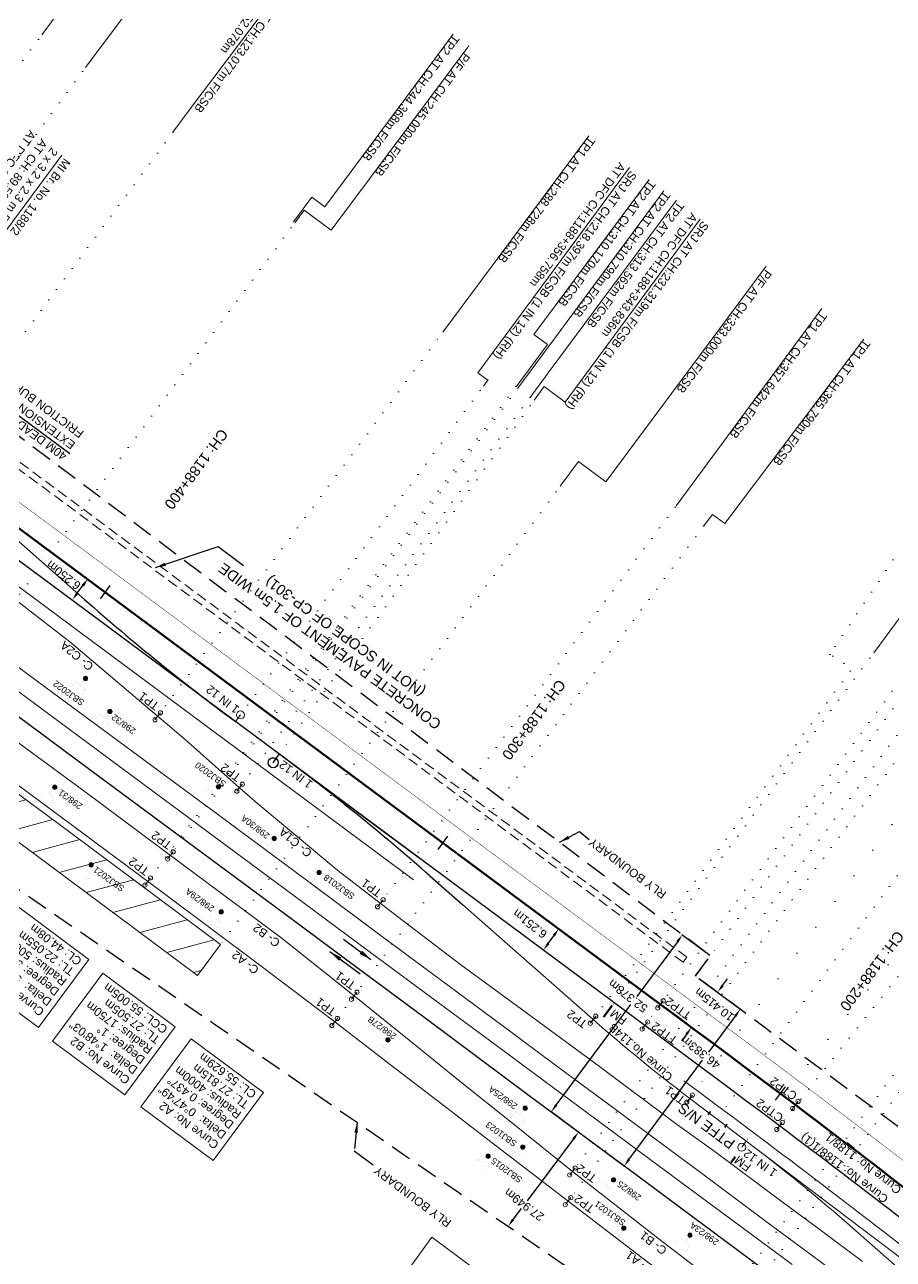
# Model space of a CAD drawing. Header units: metres. Extents: x 643874 to 646664, y 3378445 to 3380508.
# Drawn here: x 645679.6 to 645886.2, y 3379023.7 to 3379317.3 of the extents above; entities that cross this region are included whole.
import ezdxf
from ezdxf.enums import TextEntityAlignment as Align

# ---------------------------------------------------------------- set-up
doc = ezdxf.new("R2010")
doc.units = ezdxf.units.M
doc.header["$MEASUREMENT"] = 0
doc.header["$PDMODE"] = 35
doc.header["$PDSIZE"] = 1
for name, pattern in [('ACAD_ISO07W100', [3, 0, -3]), ('CENTER', [2, 1.25, -0.25, 0.25, -0.25]), ('DASHED', [0.75, 0.5, -0.25]), ('DASHED2', [0.375, 0.25, -0.125])]:
    doc.linetypes.add(name, pattern=pattern)
doc.layers.get('Defpoints').update_dxf_attribs({"color": 5, "lineweight": 0})
for name, color, linetype, lineweight in [('BRIDGE DETAILS PLAN', 7, 'Continuous', 0), ('C-ALIG-LABL-DG', 1, 'Continuous', 25), ('Cardinal_Leader', 10, 'Continuous', 0), ('DFCC BOUNDARY', 6, 'CENTER', 0), ('DOTED LINE', 7, 'ACAD_ISO07W100', 18), ('EXG. TP1-2', 7, 'Continuous', 13), ('Existing IR Track', 143, 'Continuous', 0), ('Existing Railway Boundary', 36, 'CENTER', 0), ('flow direction', 7, 'Continuous', 0), ("NEW CHAWAPAIL STN. SRJ's", 10, 'Continuous', 0), ('NEW DFCC MAIN LINE - SHAMBHU - 05.03.2020$0$Proposed Alignment', 7, 'Continuous', 0), ('OHE MAST', 7, 'Continuous', 0), ('Pavers', 7, 'Continuous', 0), ('Platform', 7, 'Continuous', 13), ('Proposed Curve_Details', 10, 'Continuous', 0), ('PROPOSED DFCC TRACK', 1, 'Continuous', 0), ('Proposed TPTC Chainages', 10, 'Continuous', 0), ("SARAI BANJARA STN SRJ's", 251, 'Continuous', 0)]:
    doc.layers.add(name, color=color, linetype=linetype, lineweight=lineweight)
for name, color, linetype in [('Dimension', 10, 'Continuous'), ('IR PROPOSALS', 190, 'Continuous'), ('New Proposal', 5, 'Continuous'), ("SARAI BANJARA STN. SRJ's", 10, 'Continuous')]:
    doc.layers.add(name, color=color, linetype=linetype)
doc.styles.add('ARIAL', font='arial.ttf')
doc.styles.get("Standard").update_dxf_attribs({"font": 'arial.ttf'})
doc.styles.add('Style-Arial', font='arial.ttf')
doc.linetypes.add('F-LINE', pattern='A,0.6,["X",Standard,S=0.3,R=0,X=0,Y=-0.15],0.1', length=0.7)
doc.dimstyles.new('DIM', dxfattribs={"dimtxt": 2.5, "dimasz": 2.5, "dimexe": 0.18, "dimexo": 0.0625, "dimgap": 0.09, "dimtad": 0, "dimtih": 1, "dimtoh": 1, "dimdec": 3, "dimzin": 0, "dimdsep": 46, "dimtxsty": 'Standard', "dimcen": 0.09, "dimaunit": 1, "dimadec": 3, "dimazin": 0, "dimtfac": 1, "dimtdec": 3, "dimtofl": 0, "dimtmove": 0, "dimatfit": 3, "dimfxl": 1, "dimtolj": 1, "dimtzin": 0, "dimarcsym": 0})
doc.dimstyles.new('ISO-25', dxfattribs={"dimtxt": 2.5, "dimasz": 2.5, "dimexe": 1.25, "dimexo": 0.625, "dimtad": 1, "dimdec": 3, "dimtxsty": 'Standard', "dimcen": 2.5, "dimadec": 0, "dimazin": 0, "dimtfac": 1, "dimtdec": 3, "dimtmove": 0, "dimatfit": 3, "dimfxl": 1, "dimarcsym": 0})
doc.dimstyles.get("Standard").update_dxf_attribs({"dimtxt": 2.5, "dimasz": 2.5, "dimexe": 0.18, "dimexo": 0.0625, "dimgap": 0.09, "dimtad": 0, "dimtih": 1, "dimtoh": 1, "dimdec": 3, "dimzin": 0, "dimdsep": 46, "dimtxsty": 'ARIAL', "dimcen": 0.09, "dimadec": 0, "dimazin": 0, "dimtfac": 1, "dimtdec": 3, "dimtofl": 0, "dimtmove": 0, "dimatfit": 3, "dimfxl": 1, "dimtolj": 1, "dimtzin": 0, "dimarcsym": 0})

# ---------------------------------------------------------------- blocks, each defined once
blk = doc.blocks.new('OHE MAST')
h = blk.add_hatch(color=256)
edge = h.paths.add_edge_path()
edge.add_arc((0, 0), 0.514, 0, 360)
at = {"const_width": 0.01, "flags": 128}
for points in [[(1.5, 3.5), (1.5, 2), (-1.5, 2), (-1.5, 3.5)], [(0, 2), (0, 0)]]:
    blk.add_lwpolyline(points, dxfattribs=at)
blk.add_circle((0, 0), 0.514)
blk = doc.blocks.new('*D38')
at = {"layer": 'Defpoints', "color": 0, "linetype": 'ByBlock', "lineweight": 13, "ltscale": 5, "transparency": 16777216}
for p in [(645842.69, 3379095.9), (645804.82, 3379058.77), (645811.48, 3379053.83)]:
    blk.add_point(p, dxfattribs=at)
at = {"layer": 'DFCC BOUNDARY', "color": 0, "linetype": 'ByBlock', "lineweight": -2, "ltscale": 5, "transparency": 16777216}
for p, q in [((645834.84, 3379099.23), (645825.17, 3379086.19)), ((645842.59, 3379095.97), (645835.93, 3379100.91)), ((645806.02, 3379060.38), (645823.8, 3379084.35)), ((645811.38, 3379053.91), (645804.72, 3379058.85))]:
    blk.add_line(p, q, dxfattribs=at)
at = {"layer": 'DFCC BOUNDARY', "color": 0, "linetype": 'ByBlock', "lineweight": 13, "ltscale": 5, "transparency": 16777216}
for points in [[(645834.57, 3379099.43), (645835.11, 3379099.03), (645836.03, 3379100.84)], [(645805.75, 3379060.58), (645806.28, 3379060.18), (645804.82, 3379058.77)]]:
    blk.add_solid(points, dxfattribs=at)
at = {"layer": 'DFCC BOUNDARY', "color": 0, "linetype": 'ByBlock', "lineweight": 20, "ltscale": 5, "transparency": 16777216, "insert": (645823.09, 3379086.36), "char_height": 2, "attachment_point": 5, "rotation": 142, "style": 'Style-Arial'}
blk.add_mtext('\\A1;52.378m', dxfattribs=at)
blk = doc.blocks.new('TerminatorOpen_0.5')
at = {"color": 0, "linetype": 'ByBlock', "lineweight": -2}
for q in [(-1, 0.25), (-1, 0), (-1, -0.25)]:
    blk.add_line((0, 0), q, dxfattribs=at)
blk = doc.blocks.new('*D72')
at = {"layer": 'Defpoints', "color": 0, "linetype": 'ByBlock', "lineweight": 13, "ltscale": 5, "transparency": 16777216}
for p in [(645839.88, 3379090.54), (645812.24, 3379053.29), (645822.17, 3379045.93)]:
    blk.add_point(p, dxfattribs=at)
at = {"layer": 'DFCC BOUNDARY', "color": 0, "linetype": 'ByBlock', "lineweight": -2, "ltscale": 5, "transparency": 16777216}
for p, q in [((645839.98, 3379090.47), (645849.91, 3379083.1)), ((645848.62, 3379081.57), (645842.22, 3379072.95)), ((645823.36, 3379047.53), (645840.85, 3379071.1)), ((645812.34, 3379053.22), (645822.27, 3379045.85))]:
    blk.add_line(p, q, dxfattribs=at)
at = {"layer": 'DFCC BOUNDARY', "color": 0, "linetype": 'ByBlock', "lineweight": 13, "ltscale": 5, "transparency": 16777216}
for points in [[(645848.35, 3379081.77), (645848.89, 3379081.37), (645849.81, 3379083.18)], [(645823.1, 3379047.73), (645823.63, 3379047.33), (645822.17, 3379045.93)]]:
    blk.add_solid(points, dxfattribs=at)
at = {"layer": 'DFCC BOUNDARY', "color": 0, "linetype": 'ByBlock', "lineweight": 20, "ltscale": 5, "transparency": 16777216, "insert": (645840.38, 3379072.93), "char_height": 2, "attachment_point": 5, "rotation": 142, "style": 'Style-Arial'}
blk.add_mtext('\\A1;46.383m', dxfattribs=at)
blk = doc.blocks.new('*D74')
at = {"layer": 'Defpoints', "color": 0, "lineweight": 13, "transparency": 16777216}
for p in [(645806.61, 3379102.31), (645806.94, 3379102.07), (645803.31, 3379096.98)]:
    blk.add_point(p, dxfattribs=at)
at = {"layer": 'Dimension', "color": 0, "lineweight": -2, "transparency": 16777216}
for p, q in [((645806.84, 3379102.14), (645806.5, 3379102.38)), ((645804.14, 3379098.85), (645805.45, 3379100.68)), ((645803.21, 3379097.05), (645802.88, 3379097.29))]:
    blk.add_line(p, q, dxfattribs=at)
at = {"layer": 'Dimension', "color": 0, "lineweight": 13, "transparency": 16777216}
for points in [[(645805.17, 3379100.87), (645805.72, 3379100.49), (645806.61, 3379102.31)], [(645803.87, 3379099.04), (645804.41, 3379098.65), (645802.98, 3379097.22)]]:
    blk.add_solid(points, dxfattribs=at)
at = {"layer": 'Dimension', "color": 0, "lineweight": 0, "transparency": 16777216, "insert": (645799.78, 3379103.52), "char_height": 2, "attachment_point": 5, "rotation": 142, "style": 'Style-Arial'}
blk.add_mtext('\\A1;6.251m', dxfattribs=at)
blk = doc.blocks.new('*D81')
at = {"layer": 'Defpoints', "color": 0, "lineweight": 13, "transparency": 16777216}
for p in [(645694.63, 3379185.54), (645694.63, 3379185.54), (645690.91, 3379180.52)]:
    blk.add_point(p, dxfattribs=at)
at = {"layer": 'Dimension', "color": 0, "lineweight": -2, "transparency": 16777216}
blk.add_line((645692.1, 3379182.13), (645693.44, 3379183.94), dxfattribs=at)
at = {"layer": 'Dimension', "color": 0, "lineweight": 13, "transparency": 16777216}
for points in [[(645693.17, 3379184.13), (645693.71, 3379183.74), (645694.63, 3379185.54)], [(645691.83, 3379182.33), (645692.37, 3379181.93), (645690.91, 3379180.52)]]:
    blk.add_solid(points, dxfattribs=at)
at = {"layer": 'Dimension', "color": 0, "lineweight": 0, "transparency": 16777216, "insert": (645688.86, 3379186.42), "char_height": 2, "attachment_point": 5, "rotation": 142, "style": 'Style-Arial'}
blk.add_mtext('\\A1;6.250m', dxfattribs=at)
blk = doc.blocks.new('*D128')
at = {"layer": 'Defpoints', "color": 0, "linetype": 'ByBlock', "ltscale": 5, "transparency": 16777216}
for p in [(645839.9, 3379090.57), (645833.7, 3379082.21), (645838.2, 3379078.86)]:
    blk.add_point(p, dxfattribs=at)
at = {"layer": 'DFCC BOUNDARY', "color": 0, "linetype": 'ByBlock', "lineweight": -2, "ltscale": 5, "transparency": 16777216}
for p, q in [((645840, 3379090.5), (645844.51, 3379087.15)), ((645845.6, 3379088.83), (645846.79, 3379090.44)), ((645833.8, 3379082.13), (645838.3, 3379078.79)), ((645837.01, 3379077.25), (645835.82, 3379075.65))]:
    blk.add_line(p, q, dxfattribs=at)
at = {"layer": 'DFCC BOUNDARY', "color": 0, "linetype": 'ByBlock', "ltscale": 5, "transparency": 16777216}
for points in [[(645845.33, 3379089.03), (645845.87, 3379088.63), (645844.41, 3379087.22)], [(645836.74, 3379077.45), (645837.28, 3379077.06), (645838.2, 3379078.86)]]:
    blk.add_solid(points, dxfattribs=at)
at = {"layer": 'DFCC BOUNDARY', "color": 0, "linetype": 'ByBlock', "lineweight": 20, "ltscale": 5, "transparency": 16777216, "insert": (645843.65, 3379084.3), "char_height": 2, "attachment_point": 5, "rotation": 142, "style": 'Style-Arial'}
blk.add_mtext('\\A1;10.415m', dxfattribs=at)
blk = doc.blocks.new('*D142')
at = {"layer": 'Defpoints', "color": 0, "lineweight": 13, "transparency": 16777216}
for p in [(645811.33, 3379053.95), (645811.63, 3379053.73), (645794.88, 3379031.35)]:
    blk.add_point(p, dxfattribs=at)
at = {"layer": 'Dimension', "color": 0, "lineweight": -2, "transparency": 16777216}
for p, q in [((645810.13, 3379052.35), (645799.1, 3379037.62)), ((645811.53, 3379053.8), (645811.23, 3379054.03)), ((645795.77, 3379033.18), (645797.73, 3379035.79)), ((645794.78, 3379031.43), (645794.48, 3379031.65))]:
    blk.add_line(p, q, dxfattribs=at)
at = {"layer": 'Dimension', "color": 0, "lineweight": 13, "transparency": 16777216}
for points in [[(645809.86, 3379052.55), (645810.4, 3379052.15), (645811.33, 3379053.95)], [(645795.51, 3379033.38), (645796.04, 3379032.98), (645794.58, 3379031.58)]]:
    blk.add_solid(points, dxfattribs=at)
at = {"layer": 'Dimension', "color": 0, "lineweight": 0, "transparency": 16777216, "insert": (645798.41, 3379036.71), "char_height": 2, "attachment_point": 5, "rotation": 143, "style": 'Style-Arial'}
blk.add_mtext('\\A1;27.949m', dxfattribs=at)
blk = doc.blocks.new('Tick Hor')
blk.add_lwpolyline([(-19.7, 0), (19.7, 0)])

msp = doc.modelspace()

# ---------------------------------------------------------------- hatches: boundary and pattern name
at = {"layer": 'Platform', "linetype": 'Continuous'}
h = msp.add_hatch(dxfattribs=at)
h.set_pattern_fill('ANSI31', scale=50, angle=150)
h.set_pattern_definition([(195, (-418.592, 362.8835), (1.617619032, -6.037036414), [])])
h.paths.add_polyline_path([(645441.6735, 3379309.5612), (645348.2122, 3379378.1658), (645333.093, 3379388.9165), (645327.2115, 3379393.1443), (645317.8249, 3379399.9193), (645312.4697, 3379403.7033), (645300.709, 3379412.1235), (645295.4778, 3379415.9191), (645290.013, 3379408.5777), (645295.3927, 3379404.6763), (645307.1663, 3379396.247), (645312.5071, 3379392.4731), (645321.8636, 3379385.7198), (645327.7714, 3379381.4731), (645342.8534, 3379370.7488), (645436.2591, 3379302.1851), (645451.8514, 3379290.737), (645470.122, 3379277.2561), (645500.8286, 3379254.432), (645513.7527, 3379244.7039), (645531.0826, 3379231.9179), (645546.4879, 3379220.4528), (645559.6875, 3379210.5753), (645575.0897, 3379199.1723), (645589.0454, 3379188.9056), (645606.9003, 3379175.6921), (645616.4961, 3379168.5875), (645632.3718, 3379156.7729), (645649.7037, 3379143.8988), (645666.2699, 3379131.6658), (645682.0749, 3379119.9942), (645705.7202, 3379102.393), (645720.6971, 3379091.2444), (645726.1479, 3379098.5937), (645711.1837, 3379109.7328), (645687.5245, 3379127.3444), (645671.7052, 3379139.0265), (645655.1494, 3379151.2518), (645637.8345, 3379164.1133), (645621.9497, 3379175.9346), (645612.3434, 3379183.0471), (645594.478, 3379196.2683), (645580.523, 3379206.5345), (645565.1508, 3379217.9152), (645551.9605, 3379227.7859), (645536.5302, 3379239.2695), (645519.2203, 3379252.0407), (645506.3092, 3379261.7591), (645475.5675, 3379284.6092), (645457.2753, 3379298.1061)])
h.paths.add_polyline_path([(645514.032, 3379250.6358), (645472.4955, 3379281.4966), (645469.6042, 3379277.5171), (645511.1407, 3379246.6563)], flags=16)

# ---------------------------------------------------------------- linework, layer by layer
at = {"layer": 'BRIDGE DETAILS PLAN', "color": 1, "lineweight": 15}
msp.add_lwpolyline([(645688.4423, 3379286.2568), (645657.6876, 3379244.8282), (645646.6688, 3379252.9809), (645627.633, 3379227.3246)], dxfattribs=at)
at = {"layer": 'Cardinal_Leader', "linetype": 'Continuous', "lineweight": 13}
for p, q in [((645831.4857, 3379085.1783), (645830.1819, 3379083.5052)), ((645827.7615, 3379080.1591), (645826.4577, 3379078.4861)), ((645863.5563, 3379061.2728), (645862.2525, 3379059.5997)), ((645859.7988, 3379056.2784), (645858.495, 3379054.6054))]:
    msp.add_line(p, q, dxfattribs=at)
for centre in [(645831.4857, 3379085.1783), (645830.1819, 3379083.5052), (645826.4577, 3379078.4861), (645827.7615, 3379080.1591), (645863.5563, 3379061.2728), (645862.2525, 3379059.5997), (645858.495, 3379054.6054), (645859.7988, 3379056.2784)]:
    msp.add_circle(centre, 0.5, dxfattribs=at)
at = {"layer": 'Cardinal_Leader', "color": 7, "linetype": 'Continuous', "lineweight": 13}
for centre in [(645815.4285, 3379081.5319), (645814.1245, 3379079.859), (645837.0917, 3379061.1021), (645838.3957, 3379062.775)]:
    msp.add_circle(centre, 0.5, dxfattribs=at)
at = {"layer": 'DOTED LINE', "color": 1, "linetype": 'ACAD_ISO07W100', "lineweight": 18}
for p, q in [((645684.68, 3379316.2804), (645625.688, 3379236.5501)), ((645695.2205, 3379308.6733), (645636.2285, 3379228.943)), ((645789.7558, 3379232.7748), (645729.7147, 3379151.5849)), ((645801.6536, 3379229.1875), (645740.1549, 3379143.8388)), ((645889.6226, 3379163.7973), (645827.1096, 3379079.3226)), ((645891.6449, 3379162.0616), (645842.691, 3379095.8991))]:
    msp.add_line(p, q, dxfattribs=at)
at = {"layer": 'DOTED LINE', "linetype": 'ACAD_ISO07W100', "lineweight": 18}
for p, q in [((645744.846, 3379271.5152), (645676.4169, 3379179.2327)), ((645711.2181, 3379152.8299), (645779.0446, 3379244.2117)), ((645796.4457, 3379231.2385), (645708.8482, 3379113.5607)), ((645796.9242, 3379230.8823), (645714.2455, 3379119.773)), ((645799.7957, 3379228.6654), (645730.7193, 3379135.8535)), ((645807.8453, 3379208.7357), (645726.1607, 3379098.5842)), ((645834.3151, 3379202.6095), (645764.1853, 3379108.3976)), ((645841.0616, 3379198.0271), (645753.4642, 3379080.3493)), ((645882.4309, 3379169.1481), (645818.31, 3379082.7166)), ((645897.3558, 3379156.4279), (645808.8514, 3379037.5587)), ((645892.5632, 3379155.7165), (645809.8845, 3379044.6072)), ((645932.4323, 3379129.6104), (645843.9279, 3379010.7411)), ((645935.6738, 3379128.0206), (645850.3665, 3379013.4455))]:
    msp.add_line(p, q, dxfattribs=at)
at = {"layer": 'DOTED LINE', "linetype": 'ACAD_ISO07W100', "lineweight": 18, "flags": 128}
msp.add_lwpolyline([(645889.6232, 3379195.2146), (645871.1216, 3379167.5681), (645871.1216, 3379167.5681), (645876.3818, 3379164.1731), (645814.8024, 3379080.7287)], dxfattribs=at)
at = {"layer": 'DOTED LINE', "color": 1, "linetype": 'ACAD_ISO07W100', "lineweight": 18, "flags": 128}
msp.add_lwpolyline([(645928.7439, 3379133.1552), (645923.9304, 3379126.6676), (645918.739, 3379130.5142), (645859.1469, 3379055.4419)], dxfattribs=at)
at = {"layer": 'EXG. TP1-2', "linetype": 'Continuous', "lineweight": 13}
for p, q in [((645711.8821, 3379153.682), (645710.5783, 3379152.0089)), ((645731.3546, 3379136.7047), (645730.0508, 3379135.0316)), ((645714.8973, 3379120.6095), (645713.5936, 3379118.9364)), ((645709.5001, 3379114.3972), (645708.1963, 3379112.7241)), ((645764.8372, 3379109.2342), (645763.5334, 3379107.5611)), ((645758.6219, 3379087.2388), (645757.3181, 3379085.5657)), ((645753.9751, 3379080.9964), (645752.6713, 3379079.3233)), ((645810.5364, 3379045.4437), (645809.2326, 3379043.7707)), ((645809.5033, 3379038.3953), (645808.1995, 3379036.7222))]:
    msp.add_line(p, q, dxfattribs=at)
for centre in [(645710.5783, 3379152.0089), (645711.8821, 3379153.682), (645731.3546, 3379136.7047), (645730.0508, 3379135.0316), (645714.8973, 3379120.6095), (645713.5936, 3379118.9364), (645709.5001, 3379114.3972), (645708.1963, 3379112.7241), (645763.5334, 3379107.5611), (645764.8372, 3379109.2342), (645758.6219, 3379087.2388), (645757.3181, 3379085.5657), (645753.9751, 3379080.9964), (645752.6713, 3379079.3233), (645809.2326, 3379043.7707), (645810.5364, 3379045.4437), (645809.5033, 3379038.3953), (645808.1995, 3379036.7222)]:
    msp.add_circle(centre, 0.5, dxfattribs=at)
at = {"layer": 'Existing IR Track', "color": 0, "lineweight": 20}
msp.add_line((645837.7838, 3379061.9767), (645891.1569, 3379021.6277), dxfattribs=at)
at = {"layer": 'Existing IR Track', "color": 0, "lineweight": 20, "flags": 128}
for points in [[(645878.8647, 3379023.2138), (645868.4564, 3379030.9551), (645860.1156, 3379037.1587), (645843.8577, 3379049.2638), (645834.3407, 3379056.0988), (645816.2792, 3379069.5405), (645796.5448, 3379084.0491), (645783.3719, 3379093.7337), (645768.2788, 3379105.2479), (645754.1146, 3379116.1467), (645734.3927, 3379132.6155), (645730.7027, 3379135.8682), (645717.7333, 3379147.3021), (645693.32, 3379168.0154), (645690.304, 3379170.5743), (645676.9076, 3379180.9332)], [(645875.2032, 3379018.4607), (645864.8707, 3379026.1327), (645855.4449, 3379033.1314), (645840.5622, 3379044.1905), (645830.8407, 3379051.3869), (645820.3438, 3379059.1573), (645805.8401, 3379069.8967), (645793.0716, 3379079.3697), (645780.5372, 3379088.669), (645764.6918, 3379100.4411), (645748.4178, 3379112.5314), (645725.7344, 3379129.3098), (645701.8923, 3379146.9452), (645686.1914, 3379158.5237), (645669.6366, 3379170.7293)], [(645862.1495, 3379022.4731), (645852.3801, 3379029.6931), (645838.1434, 3379040.2338), (645828.0865, 3379047.6816), (645817.8756, 3379055.2433), (645802.9057, 3379066.3324), (645790.3043, 3379075.6494), (645778.2327, 3379084.5747), (645761.8836, 3379096.6672), (645745.8339, 3379108.5382), (645722.9229, 3379125.5249), (645699.041, 3379143.2315), (645683.4084, 3379154.7794), (645667.0206, 3379166.8716)], [(645843.3434, 3379018.7234), (645830.1569, 3379028.7782), (645819.971, 3379036.7268), (645810.266, 3379044.3007), (645795.3199, 3379056.3088), (645783.204, 3379066.0398), (645771.0096, 3379075.8339), (645757.97, 3379086.4023), (645740.4918, 3379100.2581), (645717.0807, 3379117.6649), (645693.6185, 3379135.1092), (645677.5673, 3379146.9232)], [(645672.7008, 3379140.3747), (645688.5227, 3379128.6907), (645712.1845, 3379111.0772), (645735.5567, 3379093.6793), (645753.3232, 3379080.1598), (645766.5689, 3379070.0008), (645779.0207, 3379060.4444), (645790.7495, 3379051.4429), (645806.5054, 3379039.3565), (645816.3231, 3379031.8331), (645826.4845, 3379024.0466), (645839.8635, 3379013.8342)]]:
    msp.add_lwpolyline(points, dxfattribs=at)
at = {"layer": 'Existing IR Track', "color": 7, "lineweight": 25, "flags": 128}
msp.add_lwpolyline([(645859.1684, 3379018.4627), (645849.2348, 3379025.8468), (645835.3804, 3379036.1345), (645825.145, 3379043.7204), (645814.8465, 3379051.353), (645799.8882, 3379062.3849), (645787.3728, 3379071.7039), (645774.8349, 3379081.0398), (645759.0039, 3379092.7887), (645743.2049, 3379104.5139), (645720.0522, 3379121.6599), (645696.9064, 3379138.8008), (645680.5396, 3379150.9105), (645664.1735, 3379163.0197)], dxfattribs=at)
at = {"layer": 'Existing IR Track', "color": 0, "lineweight": 20, "flags": 128}
msp.add_lwpolyline([(645783.8174, 3379107.9855), (645814.8072, 3379080.7245, 0.01854058), (645837.7838, 3379061.9767), (645851.2197, 3379051.8194, -0.01857405), (645876.5957, 3379031.1109), (645907.9541, 3379003.5183, 0.02060531), (645936.196, 3378980.6615)], format="xyb", dxfattribs=at)
at = {"layer": 'Existing Railway Boundary', "color": 32, "linetype": 'DASHED2', "lineweight": 25, "ltscale": 20, "flags": 128}
for points in [[(645839.1494, 3379091.0807), (645842.691, 3379095.8991), (645618.2733, 3379264.4703)], [(645606.3456, 3379161.062), (645612.6474, 3379156.6995), (645629.8044, 3379144.8812), (645660.447, 3379123.8185), (645677.2198, 3379112.3051), (645700.9584, 3379095.9952), (645724.6888, 3379079.6908), (645740.8782, 3379068.5432), (645757.092, 3379057.3789), (645769.9294, 3379048.5094), (645782.8351, 3379039.5926), (645798.2082, 3379029.0749), (645808.7357, 3379021.836), (645819.2063, 3379014.6363), (645833.4016, 3379004.8563), (645844.461, 3378997.23), (645844.461, 3378997.23)], [(645947.448, 3379010.578), (645839.1494, 3379091.0807), (645842.691, 3379095.8991)]]:
    msp.add_lwpolyline(points, dxfattribs=at)
at = {"layer": 'IR PROPOSALS', "flags": 128}
msp.add_lwpolyline([(645738.6918, 3379141.8116), (645740.1549, 3379143.8388)], dxfattribs=at)
at = {"layer": 'IR PROPOSALS'}
msp.add_circle((645738.6918, 3379141.8116), 1.2, dxfattribs=at)
at = {"layer": 'NEW DFCC MAIN LINE - SHAMBHU - 05.03.2020$0$Proposed Alignment', "color": 1, "linetype": 'F-LINE', "lineweight": 18, "ltscale": 5, "flags": 128}
msp.add_lwpolyline([(645772.0419, 3379113.9542), (645582.3419, 3379254.7025), (645570.0522, 3379263.8208), (644977.1184, 3379703.7491)], dxfattribs=at)
for points, format in [([(646278.9568, 3378741.8074, 0.1, 0.1, 0), (645927.447, 3379016.9892, 0.1, 0.1, 0), (645923.5097, 3379020.0714, 0.1, 0.1, 0), (645919.5711, 3379023.1532, 0.1, 0.1, 0), (645915.6304, 3379026.234, 0.1, 0.1, 0), (645911.6869, 3379029.313, 0.1, 0.1, 0), (645907.738, 3379032.391, 0.1, 0.1, 0), (645903.7867, 3379035.4642, 0.1, 0.1, 0), (645899.8308, 3379038.5331, 0.1, 0.1, 0), (645895.8728, 3379041.5943, 0.1, 0.1, 0.00313394), (645865.9104, 3379064.4318, 0.1, 0.1, 0), (645861.9063, 3379067.4392, 0.1, 0.1, 0), (645857.8986, 3379070.4402, 0.1, 0.1, 0), (645853.888, 3379073.4356, 0.1, 0.1, 0), (645849.8768, 3379076.4249, 0.1, 0.1, 0), (645845.8619, 3379079.4118, 0.1, 0.1, 0), (645841.8459, 3379082.3956, 0.1, 0.1, 0), (645837.8295, 3379085.3771, 0.1, 0.1, 0), (645833.8133, 3379088.3571, 0.1, 0.1, 0), (645663.8751, 3379214.443, 0.1, 0.1, 0), (645667.5992, 3379219.4624, 0.1, 0.1, 0), (645663.5838, 3379222.4416, 0, 0, 0), (645631.4601, 3379246.2759, 0, 0, 0), (645614.5101, 3379258.8519, 0, 0, 0), (645618.5326, 3379264.2733, 0, 0, 0)], "xyseb"), ([(646269.2893, 3378729.5469), (646088.6004, 3378872.0218), (645917.5383, 3379004.1114), (645913.6013, 3379007.1933), (645909.6645, 3379010.2737), (645905.7275, 3379013.3516), (645901.7896, 3379016.4263), (645897.8527, 3379019.4949), (645893.9116, 3379022.5602), (645889.9677, 3379025.6197), (645886.0162, 3379028.676, 0.00313394), (645856.173, 3379051.4225), (645852.1827, 3379054.4195), (645848.1872, 3379057.4114), (645844.1869, 3379060.3991), (645840.1804, 3379063.3849), (645836.4119, 3379066.1884)], "xyb")]:
    msp.add_lwpolyline(points, format=format, dxfattribs=at)
at = {"layer": 'New Proposal', "color": 7}
for p, q in [((645815.4285, 3379081.5319), (645814.1245, 3379079.859)), ((645838.3957, 3379062.775), (645837.0917, 3379061.1021))]:
    msp.add_line(p, q, dxfattribs=at)
at = {"layer": 'Pavers', "color": 0, "lineweight": 13, "const_width": 0.4}
for points in [[(645842.1179, 3379058.0734), (645842.7137, 3379058.8765)], [(645846.0835, 3379055.0755), (645846.6793, 3379055.8786)]]:
    msp.add_lwpolyline(points, dxfattribs=at)
at = {"layer": 'Pavers', "color": 1}
for points in [[(645875.1636, 3379051.4512), (645876.5506, 3379050.4221)], [(645875.2493, 3379051.5026), (645876.9293, 3379050.1874)]]:
    msp.add_lwpolyline(points, dxfattribs=at)
at = {"layer": 'Platform', "color": 7, "linetype": 'Continuous', "lineweight": 15, "flags": 128}
msp.add_lwpolyline([(645666.2699, 3379131.6658), (645682.0749, 3379119.9942), (645705.7202, 3379102.393), (645720.6971, 3379091.2444), (645726.1607, 3379098.5842), (645711.1837, 3379109.7328), (645687.5245, 3379127.3444), (645671.7052, 3379139.0265)], dxfattribs=at)
at = {"layer": 'Proposed Curve_Details', "color": 0}
for points in [[(645694.8673, 3379095.0338), (645672.243, 3379111.8199), (645660.2528, 3379095.6596), (645682.8771, 3379078.8734)], [(645715.4084, 3379078.9846), (645698.2067, 3379091.7475), (645686.2165, 3379075.5871), (645703.4183, 3379062.8242)], [(645736.3991, 3379063.4105), (645719.1973, 3379076.1734), (645707.2071, 3379060.0131), (645724.4089, 3379047.2502)]]:
    msp.add_lwpolyline(points, close=True, dxfattribs=at)
at = {"layer": 'Proposed Curve_Details', "color": 7}
msp.add_lwpolyline([(645798.4189, 3379012.6776), (645781.8513, 3378989.7831), (645759.8592, 3379006.0952), (645776.4267, 3379028.9896)], close=True, dxfattribs=at)
at = {"layer": 'PROPOSED DFCC TRACK', "color": 5, "linetype": 'DASHED', "lineweight": 13, "ltscale": 5}
msp.add_line((645837.1241, 3379095.5619), (645836.2303, 3379094.3572), dxfattribs=at)
at = {"layer": 'Proposed TPTC Chainages', "color": 1, "lineweight": 13, "flags": 128}
msp.add_lwpolyline([(645840.2843, 3379271.0248), (645808.1506, 3379227.5557), (645803.1538, 3379231.2631), (645800.7616, 3379228.0389)], dxfattribs=at)
at = {"layer": 'Proposed TPTC Chainages', "color": 7, "linetype": 'ACAD_ISO07W100', "lineweight": 13, "ltscale": 2.5, "flags": 128}
for points in [[(645940.0292, 3379200.5067), (645901.7463, 3379148.6521), (645901.7463, 3379148.6521), (645899.3566, 3379145.426), (645837.7772, 3379061.9816)], [(645917.0235, 3379136.1503), (645905.5861, 3379119.4172), (645905.5861, 3379119.4172), (645905.5861, 3379119.4172), (645851.2237, 3379051.8248)]]:
    msp.add_lwpolyline(points, dxfattribs=at)
at = {"layer": "SARAI BANJARA STN SRJ's", "color": 7, "lineweight": 20}
msp.add_line((645851.2197, 3379051.8194), (645850.1394, 3379050.3661), dxfattribs=at)
at = {"layer": "SARAI BANJARA STN SRJ's", "color": 0, "lineweight": 20, "flags": 128}
for points in [[(645743.5443, 3379270.4429), (645747.8801, 3379276.3072), (645750.989, 3379273.9997), (645781.492, 3379315.0912)], [(645743.8815, 3379270.2073), (645746.0641, 3379273.2427), (645752.5283, 3379268.4088), (645785.2688, 3379312.3023)], [(645779.0446, 3379244.2117), (645813.7853, 3379290.8513)], [(645796.4645, 3379231.2245), (645803.9206, 3379241.2994), (645800.7287, 3379243.6676), (645828.1253, 3379280.4853)], [(645796.9242, 3379230.8823), (645831.6268, 3379277.8009)], [(645799.7957, 3379228.6654), (645804.1315, 3379234.5297), (645804.1315, 3379234.5297), (645834.6051, 3379275.6019)], [(645806.9604, 3379207.5574), (645811.2962, 3379213.4217), (645817.8307, 3379208.5727), (645855.9376, 3379259.9127)], [(645834.5257, 3379202.8923), (645869.2283, 3379249.811)], [(645841.0616, 3379198.0271), (645843.1634, 3379200.8549), (645846.1003, 3379198.667), (645879.168, 3379242.549)]]:
    msp.add_lwpolyline(points, dxfattribs=at)
at = {"layer": "SARAI BANJARA STN SRJ's", "color": 7, "lineweight": 20}
msp.add_circle((645850.1394, 3379050.3661), 0.9512, dxfattribs=at)
at = {"layer": "SARAI BANJARA STN. SRJ's", "color": 1, "lineweight": 25}
for p, q in [((645753.8074, 3379133.7092), (645773.0816, 3379119.4087)), ((645776.0414, 3379114.8258), (645783.8174, 3379107.9855))]:
    msp.add_line(p, q, dxfattribs=at)
at = {"layer": "SARAI BANJARA STN. SRJ's", "color": 1, "lineweight": 50, "flags": 128}
msp.add_lwpolyline([(646418.7438, 3378626.0243), (645924.3649, 3379013.0522), (645920.4277, 3379016.1342), (645916.4899, 3379019.2154), (645912.5508, 3379022.2949), (645908.6098, 3379025.372), (645904.6663, 3379028.4458), (645900.7195, 3379031.5155), (645896.7689, 3379034.5802), (645892.8138, 3379037.6392, 0.00313394), (645862.9044, 3379060.4363), (645858.9065, 3379063.4391), (645854.9042, 3379066.436), (645850.8982, 3379069.428), (645846.889, 3379072.4158), (645842.8774, 3379075.4002), (645838.8639, 3379078.3821), (645834.8492, 3379081.3623), (645830.8338, 3379084.3418), (644638.4218, 3379969.054)], format="xyb", dxfattribs=at)
at = {"layer": "SARAI BANJARA STN. SRJ's", "color": 1, "lineweight": 20, "flags": 128}
for points in [[(645718.8214, 3379361.6355), (645688.0086, 3379320.7792), (645687.9926, 3379320.7576), (645683.6513, 3379314.8657)], [(645729.1348, 3379353.95), (645694.0916, 3379307.1194)], [(645750.0079, 3379338.4946), (645719.1952, 3379297.6384), (645719.1792, 3379297.6167), (645714.8379, 3379291.7248)], [(645823.4761, 3379283.3455), (645787.3866, 3379234.5327), (645789.7558, 3379232.7748), (645788.7297, 3379231.3475)]]:
    msp.add_lwpolyline(points, dxfattribs=at)
at = {"layer": "SARAI BANJARA STN. SRJ's", "color": 1, "lineweight": 25, "flags": 128}
msp.add_lwpolyline([(646521.533, 3378537.6176), (646414.8911, 3378621.103), (645920.5122, 3379008.1309), (645916.5752, 3379011.2128), (645912.6384, 3379014.2931), (645908.7014, 3379017.3711), (645904.7635, 3379020.4458), (645900.8266, 3379023.5143), (645896.8855, 3379026.5796), (645892.9416, 3379029.6392), (645888.9901, 3379032.6954, 0.00313394), (645859.1469, 3379055.4419), (645855.1566, 3379058.439), (645851.1611, 3379061.4309), (645847.1608, 3379064.4185), (645843.1543, 3379067.4043), (645839.1469, 3379070.3857), (645835.1365, 3379073.3652), (645831.1239, 3379076.3439), (645827.1096, 3379079.3226), (645587.7305, 3379256.9303)], format="xyb", dxfattribs=at)
at = {"layer": "SARAI BANJARA STN. SRJ's", "lineweight": 25, "flags": 128}
msp.add_lwpolyline([(645636.1264, 3379228.8055, -0.02078913), (645672.0002, 3379199.8015), (645693.841, 3379180.5887, 0.02078909), (645729.7147, 3379151.5849)], format="xyb", dxfattribs=at)
at = {"layer": "SARAI BANJARA STN. SRJ's", "color": 1, "lineweight": 13, "flags": 128}
msp.add_lwpolyline([(645881.5925, 3379167.9306), (645916.329, 3379214.9587)], dxfattribs=at)
at = {"layer": "SARAI BANJARA STN. SRJ's", "linetype": 'Continuous', "lineweight": 13, "flags": 128}
msp.add_lwpolyline([(645730.8953, 3379153.1765), (645729.7147, 3379151.5849)], dxfattribs=at)
at = {"layer": "SARAI BANJARA STN. SRJ's", "color": 1, "lineweight": 25, "flags": 128}
msp.add_lwpolyline([(645738.6848, 3379141.817), (645740.1463, 3379143.8454)], dxfattribs=at)
at = {"layer": "SARAI BANJARA STN. SRJ's", "color": 1, "lineweight": 13, "const_width": 0.5}
msp.add_lwpolyline([(645817.2756, 3379081.3223), (645819.3445, 3379084.1109)], dxfattribs=at)
at = {"layer": "SARAI BANJARA STN. SRJ's", "color": 18, "lineweight": 13, "true_color": 0x000000, "const_width": 0.5}
msp.add_lwpolyline([(645847.5991, 3379046.7211), (645848.6336, 3379048.1154)], dxfattribs=at)
at = {"layer": "SARAI BANJARA STN. SRJ's", "linetype": 'Continuous', "lineweight": 13}
msp.add_circle((645730.8953, 3379153.1765), 0.9512, dxfattribs=at)
at = {"layer": "SARAI BANJARA STN. SRJ's", "color": 1, "lineweight": 25}
msp.add_circle((645738.6848, 3379141.817), 1.2, dxfattribs=at)
msp.add_arc((645409.4696, 3378698.1123), 555, 48.662761, 53.426373, dxfattribs=at)

# ---------------------------------------------------------------- block references
at = {"layer": 'C-ALIG-LABL-DG', "color": 1, "linetype": 'Continuous', "lineweight": 25, "xscale": 0.1, "yscale": 0.1, "zscale": 0.1}
for p, rotation in [((645698.7038, 3379182.3759, 0.1), 233.4263657869589), ((645779.0129, 3379122.7904, 0.1), 233.4263657869589), ((645859.2851, 3379063.1551, 0.1), 233.1259403877576)]:
    msp.add_blockref('Tick Hor', p, dxfattribs=dict(at, rotation=rotation))
at = {"layer": 'OHE MAST', "lineweight": 13, "rotation": 143.3908318566117}
for p in [(645694.0528, 3379161.8483), (645699.85, 3379153.9893), (645686.7228, 3379135.9652), (645725.6698, 3379136.0986), (645738.9398, 3379123.8088), (645695.399, 3379117.5445), (645749.6215, 3379115.7327), (645726.3421, 3379106.3177), (645765.975, 3379075.912), (645798.638, 3379059.655), (645789.833, 3379048.244), (645798.052, 3379050.419), (645819.666, 3379042.592), (645822.074, 3379031.097), (645837.843, 3379029.45)]:
    msp.add_blockref('OHE MAST', p, dxfattribs=at)

# ---------------------------------------------------------------- texts
at = {"color": 5, "style": 'ARIAL'}
msp.add_text('CONCRETE PAVEMENT OF 1.5m WIDE', height=2.5, rotation=143.883967, dxfattribs=at).set_placement((645752.1642, 3379169.4948), align=Align.MIDDLE_CENTER)
at = {"layer": 'BRIDGE DETAILS PLAN', "color": 1, "style": 'ARIAL'}
for s, p in [('AT DFC CH: 1188+485.562 m', (645680.8094, 3379292.4077)), ('AT CH: 89.593 m F/CSB', (645683.5175, 3379290.3644)), ('2 x 3.2 x 2.3 m RCC BOX ', (645686.0093, 3379288.2567)), ('MI Br. No. 1188/2', (645689.0136, 3379285.7227))]:
    msp.add_text(s, height=2, rotation=233.53902, dxfattribs=at).set_placement(p)
at = {"layer": 'DFCC BOUNDARY', "linetype": 'Continuous', "ltscale": 5}
msp.add_text('RLY BOUNDARY', height=2, rotation=143.4264, dxfattribs=at).set_placement((645814.1205, 3379123.2585), align=Align.MIDDLE_RIGHT)
at = {"layer": 'EXG. TP1-2', "lineweight": 13, "style": 'ARIAL'}
for s, p in [('TP1', (645711.7756, 3379155.7404)), ('TP2', (645731.248, 3379138.7631)), ('TP2', (645714.7908, 3379122.6679)), ('TP2', (645709.3936, 3379116.4556)), ('TP1', (645764.7307, 3379111.2926)), ('TP1', (645758.5153, 3379089.2972)), ('TP1', (645753.8685, 3379083.0548)), ('TP2', (645815.8602, 3379043.4168)), ('TP2', (645815.3352, 3379036.2167))]:
    msp.add_text(s, height=2, rotation=143.603357, dxfattribs=at).set_placement(p)
at = {"layer": 'Existing Railway Boundary', "color": 0, "lineweight": 20, "ltscale": 5, "style": 'ARIAL'}
msp.add_text('RLY BOUNDARY', height=2, rotation=143.203627, dxfattribs=at).set_placement((645763.624, 3379045.9846), align=Align.RIGHT)
at = {"layer": "NEW CHAWAPAIL STN. SRJ's", "color": 5, "lineweight": 13, "style": 'ARIAL'}
msp.add_text('(NOT IN SCOPE OF CP-301)', height=2.5, rotation=143.883967, dxfattribs=at).set_placement((645755.798, 3379171.7883), align=Align.MIDDLE_CENTER)
at = {"layer": "NEW CHAWAPAIL STN. SRJ's", "lineweight": 13, "insert": (645662.7466, 3379238.1769), "char_height": 2, "width": 35.491807, "attachment_point": 6, "rotation": 143.390653, "line_spacing_factor": 0.648, "style": 'ARIAL'}
msp.add_mtext('\\A1;\\pxsm1,ql;40M DEAD END LINE  EXTENSION FOR FRICTION BUFFER STOP ', dxfattribs=at)
at = {"layer": 'OHE MAST', "style": 'ARIAL'}
for s, rotation, p in [('SBJ2022', 144, (645687.0626, 3379161.4666)), ('298/32', 144, (645700.9456, 3379153.4903)), ('SBJ2020', 144, (645720.7966, 3379142.0987)), ('298/31', 144, (645688.2781, 3379135.5756)), ('298/30A', 142.84431, (645731.7806, 3379129.4661)), ('SBJ2021', 144, (645696.6031, 3379117.2538)), ('SBJ2018', 144, (645751.3635, 3379115.3846)), ('298/29A', 144, (645718.55, 3379112.0478)), ('298/27B', 144, (645761.8502, 3379081.6799)), ('298/25A', 144, (645790.6343, 3379065.0415)), ('SBJ1023', 144, (645789.9608, 3379056.5708)), ('SBJ2015', 144, (645791.2185, 3379048.0046)), ('298/25', 144, (645821.2335, 3379042.4925)), ('SBJ1021', 144, (645815.8156, 3379037.7549)), ('298/23A', 144, (645838.5408, 3379032.6946))]:
    msp.add_text(s, height=1.5, rotation=rotation, dxfattribs=at).set_placement(p, align=Align.RIGHT)
at = {"layer": 'Pavers', "color": 0, "lineweight": 13, "insert": (645847.3298, 3379049.767), "char_height": 2.5, "attachment_point": 1, "rotation": 143.426366}
msp.add_mtext_dynamic_manual_height_columns('PTFE N/S', width=15.674568, gutter_width=1.25, heights=[0], dxfattribs=at)
at = {"layer": 'Proposed Curve_Details', "color": 18, "true_color": 0x000000, "style": 'Style-Arial'}
for s, rotation, p in [('C- C2A', 140.065904, (645696.1478, 3379165.0323)), ('C- C1A', 140.065904, (645748.1419, 3379120.679)), ('C- B2', 142.561866, (645740.5437, 3379099.3738)), ('C- A2', 142.561866, (645735.517, 3379092.9311)), ('C- B1', 142.561866, (645832.5542, 3379026.199)), ('C- A1', 142.561866, (645829.1672, 3379021.5294))]:
    msp.add_text(s, height=2, rotation=rotation, dxfattribs=at).set_placement(p)
at = {"layer": 'Proposed Curve_Details', "color": 1, "style": 'Style-Arial'}
for s, p in [('Curve No: 1188/1(1)', (645885.2126, 3379038.4899)), ('Curve No: 1188/1', (645888.3283, 3379040.6319))]:
    msp.add_text(s, height=2, rotation=142.561866, dxfattribs=at).set_placement(p)
at = {"layer": 'Proposed Curve_Details', "color": 0, "lineweight": 0, "char_height": 2, "attachment_point": 7, "rotation": 143.426366, "line_spacing_factor": 0.9, "style": 'ARIAL'}
for s, insert in [('Curve No: C1 & C1A\\PDelta:  5%%D3\'5"\\PDegree: 3.5%%D\\PRadius: 500m\\PTL: 22.055m \\PCL: 44.08m', (645693.3844, 3379095.0617)), ('Curve No: B2\\PDelta:  1%%D48\'03"\\PDegree: 1%%D\\PRadius: 1750m\\PTL: 27.505m \\PCCL: 55.005m', (645713.8021, 3379078.8462)), ('Curve No: A2\\PDelta:  0%%D47\'49"\\PDegree: 0.437%%D\\PRadius: 4000m\\PTL: 27.815m \\PCL: 55.629m', (645734.9161, 3379063.4385))]:
    msp.add_mtext(s, dxfattribs=dict(at, insert=insert))
at = {"layer": 'Proposed TPTC Chainages', "color": 1, "lineweight": 13, "insert": (645840.3007, 3379271.1846), "char_height": 2, "attachment_point": 4, "rotation": 233.405599, "line_spacing_factor": 0.6, "style": 'ARIAL'}
msp.add_mtext('\\A1;\\pxsm1;SRJ AT CH:{\\A0;231.319}m F/CSB {\\A0;(1 IN 12)} (RH)\\P\\pt11;AT DFC {\\A0;CH:1188+343.836m }', dxfattribs=at)
at = {"layer": "SARAI BANJARA STN SRJ's", "color": 7, "style": 'ARIAL'}
msp.add_text('1 IN 12', height=2, rotation=143.603363, dxfattribs=at).set_placement((645858.7735, 3379044.7131))
at = {"layer": "SARAI BANJARA STN SRJ's", "color": 0, "lineweight": 13, "char_height": 2, "width": 52.692121, "attachment_point": 4, "rotation": 233.301951, "line_spacing_factor": 0.648, "style": 'Style-Arial'}
for s, insert in [('\\pxsm1;TP2 {\\A1;AT CH:244.368}m F/CSB', (645782.3292, 3379314.5352)), ('\\A1;\\pxsm1;P/F AT CH:245.000m F/CSB', (645784.8403, 3379310.2687)), ('\\pxsm1;TP1 {\\A1;AT CH:288.728}m F/CSB', (645814.6226, 3379290.2953)), ('\\pxsm1;TP2 {\\A1;AT CH:310.170}m F/CSB', (645828.9625, 3379279.9293)), ('\\pxsm1;TP2 {\\A1;AT CH:310.790}m F/CSB', (645832.5092, 3379277.306)), ('TP2 {\\A1;AT CH:313.562}m F/CSB', (645835.7792, 3379274.8327)), ('\\A1;\\pxsm1;P/F AT CH:333.000m F/CSB', (645856.6225, 3379258.6786)), ('\\pxsm1;{\\C3; }TP1 {\\A1;AT CH:357.642}m F/CSB', (645870.1952, 3379249.1956)), ('\\pxsm1;TP1 {\\A1;AT CH:365.790}m F/CSB', (645880.0504, 3379242.0541))]:
    msp.add_mtext(s, dxfattribs=dict(at, insert=insert))
at = {"layer": "SARAI BANJARA STN. SRJ's", "color": 1, "lineweight": 13, "style": 'ARIAL'}
for s, p in [('TTP2', (645838.3378, 3379082.124)), ('TTP2', (645835.0967, 3379076.2652)), ('CTP2', (645863.5384, 3379063.0017)), ('CTP2', (645860.2714, 3379057.7989))]:
    msp.add_text(s, height=2, rotation=143.603357, dxfattribs=at).set_placement(p)
at = {"layer": "SARAI BANJARA STN. SRJ's", "color": 7, "lineweight": 13, "style": 'ARIAL'}
for s, rotation, p in [('TP2', 143.595726, (645813.622, 3379080.1295)), ('Curve No.114B', 138.387937, (645833.9055, 3379067.3525)), ('TP1', 143.595726, (645836.9198, 3379062.0383))]:
    msp.add_text(s, height=2, rotation=rotation, dxfattribs=at).set_placement(p)
at = {"layer": "SARAI BANJARA STN. SRJ's", "color": 1, "lineweight": 13, "char_height": 2, "attachment_point": 4, "rotation": 233.426366, "line_spacing_factor": 0.648, "style": 'Style-Arial'}
for s, insert, width in [('\\A1;\\pxsm1;BUFFER STOP AT CH:{\\A0;123.077}m F/CSB {\\A0;\\P}AT DFC {\\A0;CH:1188+452.078m}', (645749.604, 3379338.6111), 55.636387), ('\\A1;\\pxsm1;SRJ AT CH:{\\A0;218.397}m F/CSB {\\A0;(1 IN 12)} (RH)\\PAT DFC {\\A0;CH:1188+356.758m }', (645823.1632, 3379283.1558), 65.178704)]:
    msp.add_mtext(s, dxfattribs=dict(at, insert=insert, width=width))
at = {"layer": "SARAI BANJARA STN. SRJ's", "linetype": 'Continuous', "lineweight": 13, "char_height": 2, "line_spacing_factor": 0.60036, "style": 'ARIAL'}
for s, insert, attachment_point, rotation in [('1 IN 12', (645723.1143, 3379159.6111), 6, 142.345661), ('FM', (645822.445, 3379080.0934), 4, 143)]:
    msp.add_mtext(s, dxfattribs=dict(at, insert=insert, attachment_point=attachment_point, rotation=rotation))
at = {"layer": "SARAI BANJARA STN. SRJ's", "color": 1, "lineweight": 25, "insert": (645747.7095, 3379136.3337), "char_height": 2, "width": 68.281738, "attachment_point": 4, "rotation": 143.47017, "line_spacing_factor": 0.60036, "style": 'ARIAL'}
msp.add_mtext('1 IN 12', dxfattribs=at)
at = {"layer": "SARAI BANJARA STN. SRJ's", "color": 18, "linetype": 'Continuous', "lineweight": 13, "true_color": 0x000000, "insert": (645851.9787, 3379045.231), "char_height": 2, "attachment_point": 4, "rotation": 143, "line_spacing_factor": 0.60036, "style": 'ARIAL'}
msp.add_mtext('FM', dxfattribs=at)

# ---------------------------------------------------------------- dimensions: what is measured, and where the dimension line sits
at = {"layer": 'DFCC BOUNDARY', "linetype": 'ByBlock', "lineweight": 20, "ltscale": 5}
for base, p1, p2, picture, middle in [((645804.824, 3379058.7743), (645842.691, 3379095.8991), (645811.4814, 3379053.8348), '*D38', (645823.0916, 3379086.3607)), ((645822.1723, 3379045.926), (645839.881, 3379090.542), (645812.2437, 3379053.2925), '*D72', (645840.3782, 3379072.9294)), ((645838.2037, 3379078.8606), (645839.9016, 3379090.5698), (645833.6956, 3379082.2054), '*D128', (645843.6501, 3379084.2964))]:
    dim = msp.add_linear_dim(base=base, p1=p1, p2=p2, angle=233.426366, dimstyle='Standard', override={"dimtxt": 2, "dimasz": 2, "dimexe": 0.125, "dimexo": 0.125, "dimgap": 0.125, "dimtad": 1, "dimtih": 0, "dimtoh": 0, "dimzin": 11, "dimpost": 'm', "dimtxsty": 'Style-Arial', "dimsah": 1, "dimadec": 4, "dimazin": 3, "dimtmove": 2, "dimatfit": 1, "dimldrblk": 'TerminatorOpen_0.5', "dimfrac": 2, "dimtzin": 11}, dxfattribs=at)
    dim.commit()
    dim.dimension.update_dxf_attribs({"geometry": picture, "text_midpoint": middle, "dimtype": 161, "text_rotation": 142})
at = {"layer": 'Dimension', "color": 10, "lineweight": 0}
for base, p1, p2, angle, picture, middle in [((645694.634, 3379185.5421), (645690.9099, 3379180.5228), (645694.634, 3379185.5421), 53.426366, '*D81', (645688.8569, 3379186.424)), ((645806.6063, 3379102.3078), (645803.3125, 3379096.9789), (645806.9416, 3379102.0687), 54.510659, '*D74', (645799.7833, 3379103.5184))]:
    dim = msp.add_linear_dim(base=base, p1=p1, p2=p2, angle=angle, dimstyle='Standard', override={"dimtxt": 2, "dimasz": 2, "dimexe": 0.125, "dimexo": 0.125, "dimgap": 0.125, "dimtad": 1, "dimtih": 0, "dimtoh": 0, "dimzin": 3, "dimpost": 'm', "dimtxsty": 'Style-Arial', "dimsah": 1, "dimadec": 4, "dimazin": 3, "dimtmove": 2, "dimatfit": 1, "dimldrblk": 'TerminatorOpen_0.5', "dimfrac": 2, "dimtzin": 11}, dxfattribs=at)
    dim.commit()
    dim.dimension.update_dxf_attribs({"geometry": picture, "text_midpoint": middle, "dimtype": 161, "text_rotation": 142})
at = {"layer": 'Dimension', "color": 7, "lineweight": 0}
dim = msp.add_linear_dim(base=(645811.3276, 3379053.9516), p1=(645794.8756, 3379031.355), p2=(645811.628, 3379053.7267), angle=53.173462, dimstyle='Standard', override={"dimtxt": 2, "dimasz": 2, "dimexe": 0.125, "dimexo": 0.125, "dimgap": 0.125, "dimtad": 1, "dimtih": 0, "dimtoh": 0, "dimzin": 3, "dimpost": 'm', "dimtxsty": 'Style-Arial', "dimsah": 1, "dimadec": 4, "dimazin": 3, "dimtmove": 2, "dimatfit": 1, "dimldrblk": 'TerminatorOpen_0.5', "dimfrac": 2, "dimtzin": 11}, dxfattribs=at)
dim.commit()
dim.dimension.update_dxf_attribs({"geometry": '*D142', "text_midpoint": (645798.4133, 3379036.7052), "dimtype": 161, "text_rotation": 143})

# ---------------------------------------------------------------- leaders
at = {"color": 5}
msp.add_leader([(645710.7019, 3379188.1984), (645725.6213, 3379193.2406), (645731.6747, 3379188.7367)], dimstyle='DIM', override={"dimgap": 0.09, "dimtad": 0}, dxfattribs=at)
at = {"layer": 'DFCC BOUNDARY', "linetype": 'Continuous', "lineweight": 0, "ltscale": 5}
msp.add_leader([(645806.768, 3379122.8827), (645811.5634, 3379125.4289), (645813.8239, 3379123.5765)], dimstyle='ISO-25', override={"dimtxt": 3, "dimtad": 0, "dimdec": 3, "dimzin": 2, "dimtdec": 3}, dxfattribs=at)
at = {"layer": 'Existing Railway Boundary', "color": 0, "lineweight": 20, "ltscale": 5}
msp.add_leader([(645758.6899, 3379056.2748), (645757.9475, 3379049.5539), (645762.4907, 3379046.1711)], dimstyle='ISO-25', override={"dimtxt": 3, "dimtad": 0}, dxfattribs=at)
at = {"layer": 'flow direction', "lineweight": 0}
for points in [[(645761.9615, 3379094.9587), (645755.4566, 3379099.7625)], [(645752.1961, 3379096.8939), (645759.3634, 3379091.5985)]]:
    msp.add_leader(points, dimstyle='ISO-25', override={"dimtxt": 0.5, "dimasz": 3, "dimtad": 0}, dxfattribs=at)
at = {"layer": "NEW CHAWAPAIL STN. SRJ's", "lineweight": 13}
msp.add_leader([(645656.2792, 3379221.6354), (645670.9266, 3379229.7469), (645690.3098, 3379215.3081)], dimstyle='Standard', override={"dimasz": 2, "dimgap": 0.25}, dxfattribs=at)

# ---------------------------------------------------------------- next in the draw order: texts
at = {"layer": 'C-ALIG-LABL-DG', "color": 1, "linetype": 'Continuous', "lineweight": 25, "char_height": 2.5, "width": 31.503939, "attachment_point": 6, "style": 'ARIAL', "bg_fill": 3, "box_fill_scale": 1.028571, "bg_fill_color": 256, "bg_fill_true_color": 13158600, "bg_fill_transparency": 0}
for s, insert, rotation in [('CH: 1188+400', (645713.6597, 3379202.5335), 233.426366), ('CH: 1188+300', (645793.9689, 3379142.948), 233.426366), ('CH: 1188+200', (645874.3465, 3379083.234), 233.12594)]:
    msp.add_mtext(s, dxfattribs=dict(at, insert=insert, rotation=rotation))

# ---------------------------------------------------------------- next in the draw order: linework, layer by layer
at = {"layer": 'DOTED LINE', "color": 1, "linetype": 'ACAD_ISO07W100', "lineweight": 18}
msp.add_line((645714.8379, 3379291.7248), (645660.6045, 3379218.4262), dxfattribs=at)
at = {"layer": 'DOTED LINE', "color": 0, "linetype": 'ACAD_ISO07W100', "lineweight": 18}
msp.add_line((645913.0039, 3379149.7596), (645846.4919, 3379060.0435), dxfattribs=at)
at = {"layer": 'PROPOSED DFCC TRACK', "color": 5, "linetype": 'DASHED', "lineweight": 13, "ltscale": 5}
for points in [[(645837.1241, 3379095.5619), (645586.0785, 3379281.8119)], [(645836.2303, 3379094.3572), (645585.1848, 3379280.6073)]]:
    msp.add_lwpolyline(points, dxfattribs=at)

doc.saveas('drawing.dxf')
